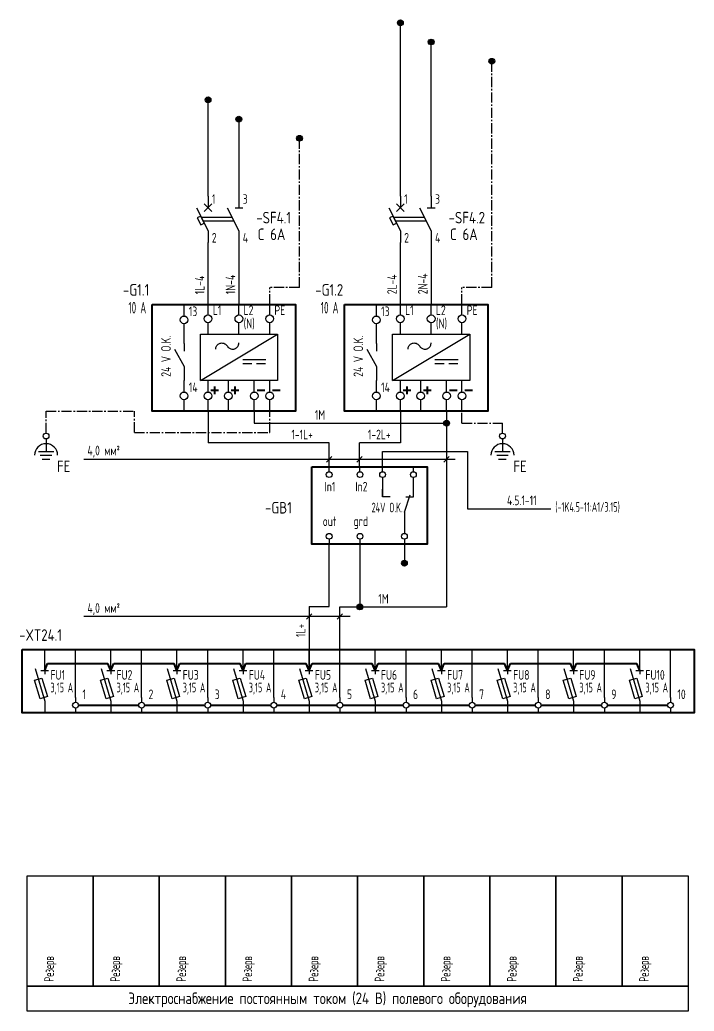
# Model space of a CAD drawing. Header units: millimetres. Extents: x 1235 to 19908, y 833 to 4314.
# Drawn here: x 2360.9 to 2536, y 3414 to 3671.3 of the extents above; entities that cross this region are included whole.
import ezdxf

# ---------------------------------------------------------------- set-up
doc = ezdxf.new("R2010")
doc.units = ezdxf.units.MM
doc.linetypes.add('EPL_DASHLONGDOT', pattern=[1, 0.66, -0.12, 0.1, -0.12])
doc.styles.add('GOST-A 3-1', font='', dxfattribs={"height": 3})
doc.styles.add('GOSTA-2.5-1', font='', dxfattribs={"width": 0.9, "height": 2.5})
doc.styles.get('GOST-A 3-1').set_extended_font_data('GOST type A')
doc.styles.get('GOSTA-2.5-1').set_extended_font_data('GOST Type AU')

# ---------------------------------------------------------------- blocks, each defined once
blk = doc.blocks.new('A$C5AB45C57')
at = {"ltscale": 4}
for p, q in [((-4.22, 18.73), (-4.22, 21.73)), ((2, 19), (2, 21.73)), ((10, 19), (10, 21.73)), ((18, 19), (18, 21.73)), ((-4.22, 13.73), (-4.22, 16.73)), ((2, 14), (2, 17)), ((10, 14), (10, 17)), ((18, 14), (18, 17)), ((-6.72, 10.08), (-4.22, 5.58)), ((-4.22, -1), (-4.22, 2)), ((2, -1), (2, 2)), ((7.28, -1), (7.28, 2)), ((14, -1), (14, 2)), ((18, -1), (18, 2)), ((-4.22, -6), (-4.22, -3)), ((2, -6), (2, -3)), ((7.28, -6), (7.28, -3)), ((14, -6), (14, -3)), ((18, -6), (18, -3))]:
    blk.add_line(p, q, dxfattribs=at)
for p, q in [((-4.22, 11.58), (-4.22, 14)), ((0, 2), (20, 14)), ((-4.22, 11.58), (-4.22, 9.58)), ((-4.22, 5.58), (-4.22, 3.58)), ((10.99, 7.4), (16.99, 7.4)), ((10.99, 6.4), (13.37, 6.4)), ((14.57, 6.4), (16.95, 6.4)), ((-4.22, 3.58), (-4.22, 2))]:
    blk.add_line(p, q)
at = {"lineweight": 40}
for p, q in [((3.75, -1.53), (3.75, 0.47)), ((9.03, -1.53), (9.03, 0.47)), ((2.75, -0.53), (4.75, -0.53)), ((8.03, -0.53), (10.03, -0.53)), ((14.75, -0.53), (16.75, -0.53)), ((18.75, -0.53), (20.75, -0.53))]:
    blk.add_line(p, q, dxfattribs=at)
blk.add_lwpolyline([(-12.49, 21.73), (24.74, 21.73), (24.74, -6), (-12.49, -6)], close=True, dxfattribs=at)
blk.add_lwpolyline([(0, 14), (20, 14), (20, 2), (0, 2)], close=True)
at = {"ltscale": 4}
for centre in [(-4.22, 17.73), (2, 18), (10, 18), (18, 18), (-4.22, -2), (2, -2), (7.28, -2), (14, -2), (18, -2)]:
    blk.add_circle(centre, 1, dxfattribs=at)
blk.add_spline([(4, 10.13), (4.05, 10.52), (4.21, 10.91), (4.41, 11.19), (4.65, 11.41), (5, 11.61), (5.32, 11.7), (5.75, 11.72), (6.12, 11.64), (6.53, 11.43), (6.89, 11.08), (7.17, 10.67), (7.42, 10.44), (7.72, 10.27), (8.17, 10.14), (8.47, 10.13), (8.85, 10.2), (9.09, 10.29), (9.39, 10.49), (9.71, 10.84), (9.88, 11.2), (9.95, 11.44), (9.97, 11.73), (9.97, 11.74)], degree=3)
at = {"style": 'GOSTA-2.5-1', "width": 0.9}
for s, p in [('13', (-2.99, 18.69)), ('L1', (3.23, 18.97)), ('L2', (11.23, 18.97)), ('PE', (19.23, 18.97)), ('(N)', (11.23, 15.53)), ('14', (-2.99, -1.03))]:
    blk.add_text(s, height=2.5, dxfattribs=at).set_placement(p)
blk.add_text('24 V O.K.', height=2.5, rotation=90, dxfattribs=at).set_placement((-7.67, 2.97))
blk = doc.blocks.new('A$C11D95457')
at = {"lineweight": 25, "ltscale": 4}
for p, q in [((3, 12), (3, 9)), ((11, 12), (11, 9)), ((0, 9), (3, 3)), ((2, 10), (4, 8)), ((4, 10), (2, 8)), ((8, 9), (11, 3)), ((9.25, 6.5), (1.25, 6.5)), ((9.75, 5.5), (1.75, 5.5)), ((3, 3), (3, 0)), ((11, 3), (11, 0))]:
    blk.add_line(p, q, dxfattribs=at)
at = {"lineweight": 25}
blk.add_line((10, 9), (12, 9), dxfattribs=at)
at = {"lineweight": 25, "ltscale": 4}
blk.add_lwpolyline([(1.11, 4.55), (2, 5), (1.11, 6.79), (0.21, 6.34)], close=True, dxfattribs=at)
blk = doc.blocks.new('A$C2C303BCF')
at = {"color": 0}
for p, q in [((5.85, 11), (5.85, 16.44)), ((13.86, 4), (13.86, 16.44)), ((23.02, 11), (23.02, 16.44)), ((31.02, 4), (31.02, 16.44)), ((40.18, 11), (40.18, 16.44)), ((48.18, 4), (48.18, 16.44)), ((57.34, 11), (57.34, 16.44)), ((65.34, 4), (65.34, 16.44)), ((74.5, 11), (74.5, 16.44)), ((82.51, 4), (82.51, 16.44)), ((91.67, 11), (91.67, 16.44)), ((99.67, 4), (99.67, 16.44)), ((108.83, 11), (108.83, 16.44)), ((116.83, 4), (116.83, 16.44)), ((125.99, 11), (125.99, 16.44)), ((133.99, 4), (133.99, 16.44)), ((143.15, 11), (143.15, 16.44)), ((151.16, 4), (151.16, 16.44)), ((160.32, 11), (160.32, 16.44)), ((168.32, 4), (168.32, 16.44)), ((3.36, 11.5), (5.86, 3)), ((4.85, 11), (6.85, 11)), ((5.85, 11), (5.85, 10)), ((20.52, 11.5), (23.02, 3)), ((22.02, 11), (24.02, 11)), ((23.02, 11), (23.02, 10)), ((37.68, 11.5), (40.18, 3)), ((39.18, 11), (41.18, 11)), ((40.18, 11), (40.18, 10)), ((54.84, 11.5), (57.34, 3)), ((56.34, 11), (58.34, 11)), ((57.34, 11), (57.34, 10)), ((72.01, 11.5), (74.51, 3)), ((73.5, 11), (75.5, 11)), ((74.5, 11), (74.5, 10)), ((89.17, 11.5), (91.67, 3)), ((90.67, 11), (92.67, 11)), ((91.67, 11), (91.67, 10)), ((106.33, 11.5), (108.83, 3)), ((107.83, 11), (109.83, 11)), ((108.83, 11), (108.83, 10)), ((123.49, 11.5), (125.99, 3)), ((124.99, 11), (126.99, 11)), ((125.99, 11), (125.99, 10)), ((140.66, 11.5), (143.16, 3)), ((142.15, 11), (144.15, 11)), ((143.15, 11), (143.15, 10)), ((157.82, 11.5), (160.32, 3)), ((159.32, 11), (161.32, 11)), ((160.32, 11), (160.32, 10)), ((3.2, 8.44), (5.12, 9)), ((4.63, 3.64), (3.2, 8.44)), ((5.12, 9), (6.54, 4.21)), ((20.37, 8.44), (22.28, 9)), ((21.79, 3.64), (20.37, 8.44)), ((22.28, 9), (23.71, 4.21)), ((37.53, 8.44), (39.45, 9)), ((38.95, 3.64), (37.53, 8.44)), ((39.45, 9), (40.87, 4.21)), ((54.69, 8.44), (56.61, 9)), ((56.11, 3.64), (54.69, 8.44)), ((56.61, 9), (58.03, 4.21)), ((71.85, 8.44), (73.77, 9)), ((73.28, 3.64), (71.85, 8.44)), ((73.77, 9), (75.19, 4.21)), ((89.02, 8.44), (90.93, 9)), ((90.44, 3.64), (89.02, 8.44)), ((90.93, 9), (92.36, 4.21)), ((106.18, 8.44), (108.1, 9)), ((107.6, 3.64), (106.18, 8.44)), ((108.1, 9), (109.52, 4.21)), ((123.34, 8.44), (125.26, 9)), ((124.76, 3.64), (123.34, 8.44)), ((125.26, 9), (126.68, 4.21)), ((140.5, 8.44), (142.42, 9)), ((141.93, 3.64), (140.5, 8.44)), ((142.42, 9), (143.84, 4.21)), ((157.67, 8.44), (159.58, 9)), ((159.09, 3.64), (157.67, 8.44)), ((159.58, 9), (161.01, 4.21)), ((6.54, 4.21), (4.63, 3.64)), ((5.86, 3), (5.86, 0)), ((13.86, 4), (13.86, 2.75)), ((23.71, 4.21), (21.79, 3.64)), ((23.02, 3), (23.02, 0)), ((31.02, 4), (31.02, 2.75)), ((40.87, 4.21), (38.95, 3.64)), ((40.18, 3), (40.18, 0)), ((48.18, 4), (48.18, 2.75)), ((58.03, 4.21), (56.11, 3.64)), ((57.34, 3), (57.34, 0)), ((65.34, 4), (65.34, 2.75)), ((75.19, 4.21), (73.28, 3.64)), ((74.51, 3), (74.51, 0)), ((82.51, 4), (82.51, 2.75)), ((92.36, 4.21), (90.44, 3.64)), ((91.67, 3), (91.67, 0)), ((99.67, 4), (99.67, 2.75)), ((109.52, 4.21), (107.6, 3.64)), ((108.83, 3), (108.83, 0)), ((116.83, 4), (116.83, 2.75)), ((126.68, 4.21), (124.76, 3.64)), ((125.99, 3), (125.99, 0)), ((133.99, 4), (133.99, 2.75)), ((143.84, 4.21), (141.93, 3.64)), ((143.16, 3), (143.16, 0)), ((151.16, 4), (151.16, 2.75)), ((161.01, 4.21), (159.09, 3.64)), ((160.32, 3), (160.32, 0)), ((168.32, 4), (168.32, 2.75)), ((13.86, 1.25), (13.86, 0)), ((31.02, 1.25), (31.02, 0)), ((48.18, 1.25), (48.18, 0)), ((65.34, 1.25), (65.34, 0)), ((82.51, 1.25), (82.51, 0)), ((99.67, 1.25), (99.67, 0)), ((116.83, 1.25), (116.83, 0)), ((133.99, 1.25), (133.99, 0)), ((151.16, 1.25), (151.16, 0)), ((168.32, 1.25), (168.32, 0))]:
    blk.add_line(p, q, dxfattribs=at)
at = {"color": 1, "lineweight": 40, "ltscale": 4}
for p, q in [((5.85, 11), (6.62, 12.83)), ((6.62, 12.83), (22.25, 12.83)), ((23.02, 11), (22.25, 12.83)), ((23.02, 11), (23.78, 12.83)), ((23.78, 12.83), (39.42, 12.83)), ((40.18, 11), (39.42, 12.83)), ((40.18, 11), (40.94, 12.83)), ((40.94, 12.83), (56.58, 12.83)), ((57.34, 11), (56.58, 12.83)), ((57.34, 11), (58.1, 12.83)), ((58.1, 12.83), (73.74, 12.83)), ((74.5, 11), (73.74, 12.83)), ((74.5, 11), (75.27, 12.83)), ((75.27, 12.83), (90.9, 12.83)), ((91.67, 11), (90.9, 12.83)), ((91.67, 11), (92.43, 12.83)), ((92.43, 12.83), (108.07, 12.83)), ((108.83, 11), (108.07, 12.83)), ((108.83, 11), (109.59, 12.83)), ((109.59, 12.83), (125.23, 12.83)), ((125.99, 11), (125.23, 12.83)), ((125.99, 11), (126.75, 12.83)), ((126.75, 12.83), (142.39, 12.83)), ((143.15, 11), (142.39, 12.83)), ((143.15, 11), (143.92, 12.83)), ((143.92, 12.83), (159.55, 12.83)), ((160.32, 11), (159.55, 12.83))]:
    blk.add_line(p, q, dxfattribs=at)
at = {"color": 4, "linetype": 'Continuous', "lineweight": 40, "ltscale": 8}
for p, q in [((14.61, 2), (30.27, 2)), ((31.77, 2), (47.43, 2)), ((48.93, 2), (64.59, 2)), ((66.09, 2), (81.76, 2)), ((83.26, 2), (98.92, 2)), ((100.42, 2), (116.08, 2)), ((117.58, 2), (133.24, 2)), ((134.74, 2), (150.41, 2)), ((151.91, 2), (167.57, 2))]:
    blk.add_line(p, q, dxfattribs=at)
at = {"color": 0, "lineweight": 40}
blk.add_lwpolyline([(0, 16.44), (174.47, 16.44), (174.47, 0), (0, 0)], close=True, dxfattribs=at)
at = {"color": 0}
for centre in [(13.86, 2), (31.02, 2), (48.18, 2), (65.34, 2), (82.51, 2), (99.67, 2), (116.83, 2), (133.99, 2), (151.16, 2), (168.32, 2)]:
    blk.add_circle(centre, 0.75, dxfattribs=at)
at = {"style": 'GOSTA-2.5-1', "width": 0.9}
for s, p in [('FU1', (7.35, 8.59)), ('FU2', (24.51, 8.59)), ('FU3', (41.68, 8.59)), ('FU4', (58.84, 8.59)), ('FU5', (76, 8.59)), ('FU6', (93.16, 8.59)), ('FU7', (110.33, 8.59)), ('FU8', (127.49, 8.59)), ('FU9', (144.65, 8.59)), ('FU10', (161.81, 8.59)), ('1', (15.66, 3.56)), ('2', (32.82, 3.56)), ('3', (49.98, 3.56)), ('4', (67.15, 3.56)), ('5', (84.31, 3.56)), ('6', (101.47, 3.56)), ('7', (118.63, 3.56)), ('8', (135.8, 3.56)), ('9', (152.96, 3.56)), ('10', (170.12, 3.56))]:
    blk.add_text(s, height=2.5, dxfattribs=at).set_placement(p)
blk = doc.blocks.new('A$C2EC3666A')
h = blk.add_hatch(color=7)
h.dxf.hatch_style = 1
edge = h.paths.add_edge_path()
edge.add_arc((0, 0), 0.75, 0, 360)
at = {"color": 0}
blk.add_circle((0, 0), 0.75, dxfattribs=at)
blk = doc.blocks.new('A$C409B74B5')
at = {"color": 0}
for p, q in [((4.47, 18.75), (4.47, 20)), ((12.47, 18.75), (12.47, 20)), ((18.34, 18.75), (18.34, 20)), ((26.33, 18.75), (26.33, 20)), ((26.33, 12.25), (26.33, 17.25)), ((4.47, 1.25), (4.47, 0)), ((12.47, 1.25), (12.47, 0)), ((24, 1.25), (24, 0))]:
    blk.add_line(p, q, dxfattribs=at)
for p, q in [((18.34, 17.25), (18.33, 12.25)), ((18.33, 12.25), (18.33, 14.25)), ((20.33, 12.25), (18.33, 12.25)), ((24, 8.25), (25.5, 12.75)), ((24.33, 12.25), (26.33, 12.25)), ((24, 8.25), (24, 2.75))]:
    blk.add_line(p, q)
at = {"color": 0, "lineweight": 40}
blk.add_lwpolyline([(0, 20), (29.91, 20), (29.91, 0), (0, 0)], close=True, dxfattribs=at)
at = {"color": 0}
for centre in [(4.47, 18), (12.47, 18), (18.34, 18), (26.33, 18), (4.47, 2), (12.47, 2), (24, 2)]:
    blk.add_circle(centre, 0.75, dxfattribs=at)
at = {"style": 'GOSTA-2.5-1'}
for s, width, p in [('In1', 0.9, (3.27, 13.64)), ('In2', 0.9, (11.27, 13.64)), ('24V O.K. ', 0.7, (15.49, 8.22)), ('out', 0.9, (2.8, 4.65)), ('grd', 0.9, (10.8, 4.65))]:
    blk.add_text(s, height=2.5, dxfattribs=dict(at, width=width)).set_placement(p)
blk = doc.blocks.new('A$C2BF74EC9')
at = {"color": 0}
for p, q in [((2, 8.39), (2, 6.39)), ((0, 6.39), (4, 6.39)), ((0.5, 5.39), (3.5, 5.39)), ((1, 4.39), (3, 4.39))]:
    blk.add_line(p, q, dxfattribs=at)
at = {"style": 'GOST-A 3-1'}
blk.add_text('FE', height=3, dxfattribs=at).set_placement((4.81, 1))

msp = doc.modelspace()

# ---------------------------------------------------------------- linework, layer by layer
at = {"color": 30, "lineweight": 25, "ltscale": 4}
for p, q in [((2459.71, 3625.58), (2459.71, 3670.59)), ((2409.78, 3625.58), (2409.78, 3650.59)), ((2409.78, 3597.46), (2409.78, 3613.58)), ((2459.71, 3597.46), (2459.71, 3613.58))]:
    msp.add_line(p, q, dxfattribs=at)
at = {"color": 5, "lineweight": 25, "ltscale": 8}
for p, q in [((2467.71, 3625.58), (2467.71, 3665.59)), ((2417.78, 3645.59), (2417.78, 3625.58)), ((2417.78, 3613.58), (2417.78, 3597.46)), ((2467.71, 3613.58), (2467.71, 3597.46))]:
    msp.add_line(p, q, dxfattribs=at)
at = {"color": 3, "linetype": 'EPL_DASHLONGDOT', "lineweight": 25, "ltscale": 4}
for p, q in [((2483.45, 3601.88), (2483.45, 3660.59)), ((2433.52, 3601.88), (2433.52, 3640.59)), ((2425.78, 3597.46), (2425.78, 3601.88)), ((2433.52, 3601.88), (2425.78, 3601.88)), ((2475.71, 3597.46), (2475.71, 3601.88)), ((2483.45, 3601.88), (2475.71, 3601.88))]:
    msp.add_line(p, q, dxfattribs=at)
at = {"color": 6, "linetype": 'EPL_DASHLONGDOT', "lineweight": 25, "ltscale": 4}
for p, q in [((2367.73, 3564.07), (2367.73, 3569.74)), ((2367.73, 3569.74), (2390.65, 3569.74)), ((2390.65, 3564.27), (2390.65, 3569.74)), ((2425.78, 3564.27), (2425.78, 3569.74)), ((2475.71, 3566.68), (2475.71, 3569.74)), ((2475.71, 3566.68), (2486.22, 3566.68)), ((2486.22, 3564.07), (2486.22, 3566.68)), ((2390.65, 3564.27), (2425.78, 3564.27))]:
    msp.add_line(p, q, dxfattribs=at)
at = {"color": 1}
for p, q in [((2409.78, 3569.74), (2409.78, 3561.53)), ((2459.71, 3569.74), (2459.71, 3561.53)), ((2441.22, 3561.53), (2409.78, 3561.53)), ((2441.22, 3555.29), (2441.22, 3561.53)), ((2459.71, 3561.53), (2449.1, 3561.53)), ((2449.1, 3555.16), (2449.1, 3561.53)), ((2441.22, 3519.1), (2441.22, 3535.29)), ((2460.76, 3535.29), (2460.76, 3530.29)), ((2436.02, 3519.1), (2436.02, 3502.47)), ((2436.02, 3519.1), (2441.22, 3519.1))]:
    msp.add_line(p, q, dxfattribs=at)
at = {"color": 4}
for p, q in [((2421.78, 3569.74), (2421.78, 3566.68)), ((2471.71, 3569.74), (2471.71, 3518.95)), ((2421.78, 3566.68), (2471.71, 3566.68)), ((2449.22, 3535.29), (2449.22, 3518.95)), ((2444.03, 3507.92), (2444.03, 3518.95)), ((2444.03, 3518.95), (2471.71, 3518.95))]:
    msp.add_line(p, q, dxfattribs=at)
at = {"color": 0}
for p, q in [((2367.73, 3562.57), (2367.73, 3561.32)), ((2486.22, 3562.57), (2486.22, 3561.32)), ((2455.09, 3559.31), (2477.16, 3559.31)), ((2455.09, 3555.29), (2455.09, 3559.31)), ((2477.16, 3559.31), (2477.16, 3544.45)), ((2473.97, 3557.26), (2377.53, 3557.26)), ((2440.52, 3556.55), (2441.93, 3557.97)), ((2448.39, 3556.55), (2449.81, 3557.97)), ((2471, 3556.55), (2472.42, 3557.97)), ((2477.16, 3544.45), (2498.79, 3544.45)), ((2446.64, 3516.47), (2377.53, 3516.47)), ((2435.32, 3515.77), (2436.73, 3517.18)), ((2443.32, 3515.77), (2444.73, 3517.18))]:
    msp.add_line(p, q, dxfattribs=at)
for points in [[(2362.8, 3449.2), (2379.96, 3449.2), (2379.96, 3420.51), (2362.8, 3420.51)], [(2379.96, 3449.2), (2397.12, 3449.2), (2397.12, 3420.51), (2379.96, 3420.51)], [(2397.12, 3449.2), (2414.28, 3449.2), (2414.28, 3420.51), (2397.12, 3420.51)], [(2414.28, 3449.2), (2431.45, 3449.2), (2431.45, 3420.51), (2414.28, 3420.51)], [(2431.45, 3449.2), (2448.61, 3449.2), (2448.61, 3420.51), (2431.45, 3420.51)], [(2448.61, 3449.2), (2465.77, 3449.2), (2465.77, 3420.51), (2448.61, 3420.51)], [(2465.77, 3449.2), (2482.93, 3449.2), (2482.93, 3420.51), (2465.77, 3420.51)], [(2482.93, 3449.2), (2500.1, 3449.2), (2500.1, 3420.51), (2482.93, 3420.51)], [(2500.1, 3449.2), (2517.26, 3449.2), (2517.26, 3420.51), (2500.1, 3420.51)], [(2517.26, 3449.2), (2534.42, 3449.2), (2534.42, 3420.51), (2517.26, 3420.51)], [(2362.8, 3420.51), (2534.42, 3420.51), (2534.42, 3414.03), (2362.8, 3414.03)]]:
    msp.add_lwpolyline(points, close=True, dxfattribs=at)
for centre in [(2367.73, 3563.32), (2486.22, 3563.32)]:
    msp.add_circle(centre, 0.75, dxfattribs=at)
for centre in [(2367.73, 3558.32), (2486.22, 3558.32)]:
    msp.add_arc(centre, 3, 0, 180, dxfattribs=at)

# ---------------------------------------------------------------- block references
for name, p in [('A$C2EC3666A', (2459.71, 3670.59)), ('A$C2EC3666A', (2467.71, 3665.59)), ('A$C2EC3666A', (2483.45, 3660.59)), ('A$C2EC3666A', (2409.78, 3650.59)), ('A$C2EC3666A', (2417.78, 3645.59)), ('A$C2EC3666A', (2433.52, 3640.59)), ('A$C11D95457', (2406.78, 3613.58)), ('A$C11D95457', (2456.71, 3613.58)), ('A$C5AB45C57', (2407.78, 3575.74)), ('A$C2EC3666A', (2471.71, 3566.68)), ('A$C2BF74EC9', (2365.73, 3552.93)), ('A$C2BF74EC9', (2484.22, 3552.93)), ('A$C409B74B5', (2436.76, 3535.29)), ('A$C2EC3666A', (2460.76, 3530.29)), ('A$C2EC3666A', (2449.22, 3518.95)), ('A$C2C303BCF', (2361.52, 3491.47))]:
    msp.add_blockref(name, p, dxfattribs=at)
at = {"color": 1}
msp.add_blockref('A$C5AB45C57', (2457.71, 3575.74), dxfattribs=at)

# ---------------------------------------------------------------- texts
for s, height, style, width, p in [('1', 2.5, 'GOSTA-2.5-1', 0.9, (2410.78, 3623.58)), ('3', 2.5, 'GOSTA-2.5-1', 0.9, (2418.78, 3623.58)), ('1', 2.5, 'GOSTA-2.5-1', 0.9, (2460.71, 3623.58)), ('3', 2.5, 'GOSTA-2.5-1', 0.9, (2468.71, 3623.58)), ('2', 2.5, 'GOSTA-2.5-1', 0.9, (2410.78, 3613.53)), ('4', 2.5, 'GOSTA-2.5-1', 0.9, (2418.78, 3613.53)), ('2', 2.5, 'GOSTA-2.5-1', 0.9, (2460.71, 3613.53)), ('4', 2.5, 'GOSTA-2.5-1', 0.9, (2468.71, 3613.53)), ('10 A', 3, 'GOST-A 3-1', 0.7, (2389.11, 3595.14)), ('10 A', 3, 'GOST-A 3-1', 0.7, (2439.04, 3595.14)), ('1M', 2.5, 'GOSTA-2.5-1', 0.9, (2437.51, 3567.54)), ('1-1L+', 2.5, 'GOSTA-2.5-1', 0.9, (2431.42, 3562.45)), ('1-2L+', 2.5, 'GOSTA-2.5-1', 0.9, (2451.27, 3562.45)), ('4,0 мм²', 2.5, 'GOSTA-2.5-1', 0.9, (2378.47, 3558.31)), ('4.5.1-11', 2.5, 'GOSTA-2.5-1', 0.9, (2487.39, 3545.37)), ('(-1K4.5-11:A1/3.15)', 2.5, 'GOSTA-2.5-1', 0.7, (2499.93, 3543.65)), ('1M', 2.5, 'GOSTA-2.5-1', 0.9, (2453.98, 3519.82)), ('4,0 мм²', 2.5, 'GOSTA-2.5-1', 0.9, (2378.47, 3517.42)), ('3,15 A', 2.5, 'GOSTA-2.5-1', 0.7, (2368.87, 3496.79)), ('3,15 A', 2.5, 'GOSTA-2.5-1', 0.7, (2386.03, 3496.79)), ('3,15 A', 2.5, 'GOSTA-2.5-1', 0.7, (2403.2, 3496.79)), ('3,15 A', 2.5, 'GOSTA-2.5-1', 0.7, (2420.36, 3496.79)), ('3,15 A', 2.5, 'GOSTA-2.5-1', 0.7, (2437.52, 3496.79)), ('3,15 A', 2.5, 'GOSTA-2.5-1', 0.7, (2454.68, 3496.79)), ('3,15 A', 2.5, 'GOSTA-2.5-1', 0.7, (2471.85, 3496.79)), ('3,15 A', 2.5, 'GOSTA-2.5-1', 0.7, (2489.01, 3496.79)), ('3,15 A', 2.5, 'GOSTA-2.5-1', 0.7, (2506.17, 3496.79)), ('3,15 A', 2.5, 'GOSTA-2.5-1', 0.7, (2523.33, 3496.79))]:
    msp.add_text(s, height=height, dxfattribs=dict(style=style, width=width)).set_placement(p)
at = {"color": 2, "style": 'GOST-A 3-1'}
for s, p in [('-SF4.1', (2422.3, 3618.5)), ('-SF4.2', (2472.23, 3618.5)), ('C 6A', (2422.65, 3614.18)), ('C 6A', (2472.58, 3614.18)), ('-G1.1', (2387.67, 3599.75)), ('-G1.2', (2437.6, 3599.75)), ('-GB1', (2424.57, 3543.2))]:
    msp.add_text(s, height=3, dxfattribs=at).set_placement(p)
at = {"style": 'GOSTA-2.5-1'}
for s, width, p in [('1N-4', 0.9, (2416.86, 3600.11)), ('2L-4', 0.9, (2458.79, 3600.11)), ('2N-4', 0.9, (2466.79, 3600.11)), ('1L-4', 0.9, (2408.86, 3600.11)), ('1L+', 0.9, (2435.08, 3511.14)), ('Резерв', 0.8, (2369.75, 3421.65)), ('Резерв', 0.8, (2386.91, 3421.65)), ('Резерв', 0.8, (2404.07, 3421.65)), ('Резерв', 0.8, (2421.23, 3421.65)), ('Резерв', 0.8, (2438.4, 3421.65)), ('Резерв', 0.8, (2455.56, 3421.65)), ('Резерв', 0.8, (2472.72, 3421.65)), ('Резерв', 0.8, (2489.88, 3421.65)), ('Резерв', 0.8, (2507.04, 3421.65)), ('Резерв', 0.8, (2524.21, 3421.65))]:
    msp.add_text(s, height=2.5, rotation=90, dxfattribs=dict(at, width=width)).set_placement(p)
at = {"style": 'GOST-A 3-1'}
for s, p in [('-XT24.1', (2360.74, 3510.15)), ('Электроснабжение постоянным током (24 В) полевого оборудования', (2389.1, 3415.87))]:
    msp.add_text(s, height=3, dxfattribs=at).set_placement(p)

doc.saveas('drawing.dxf')
